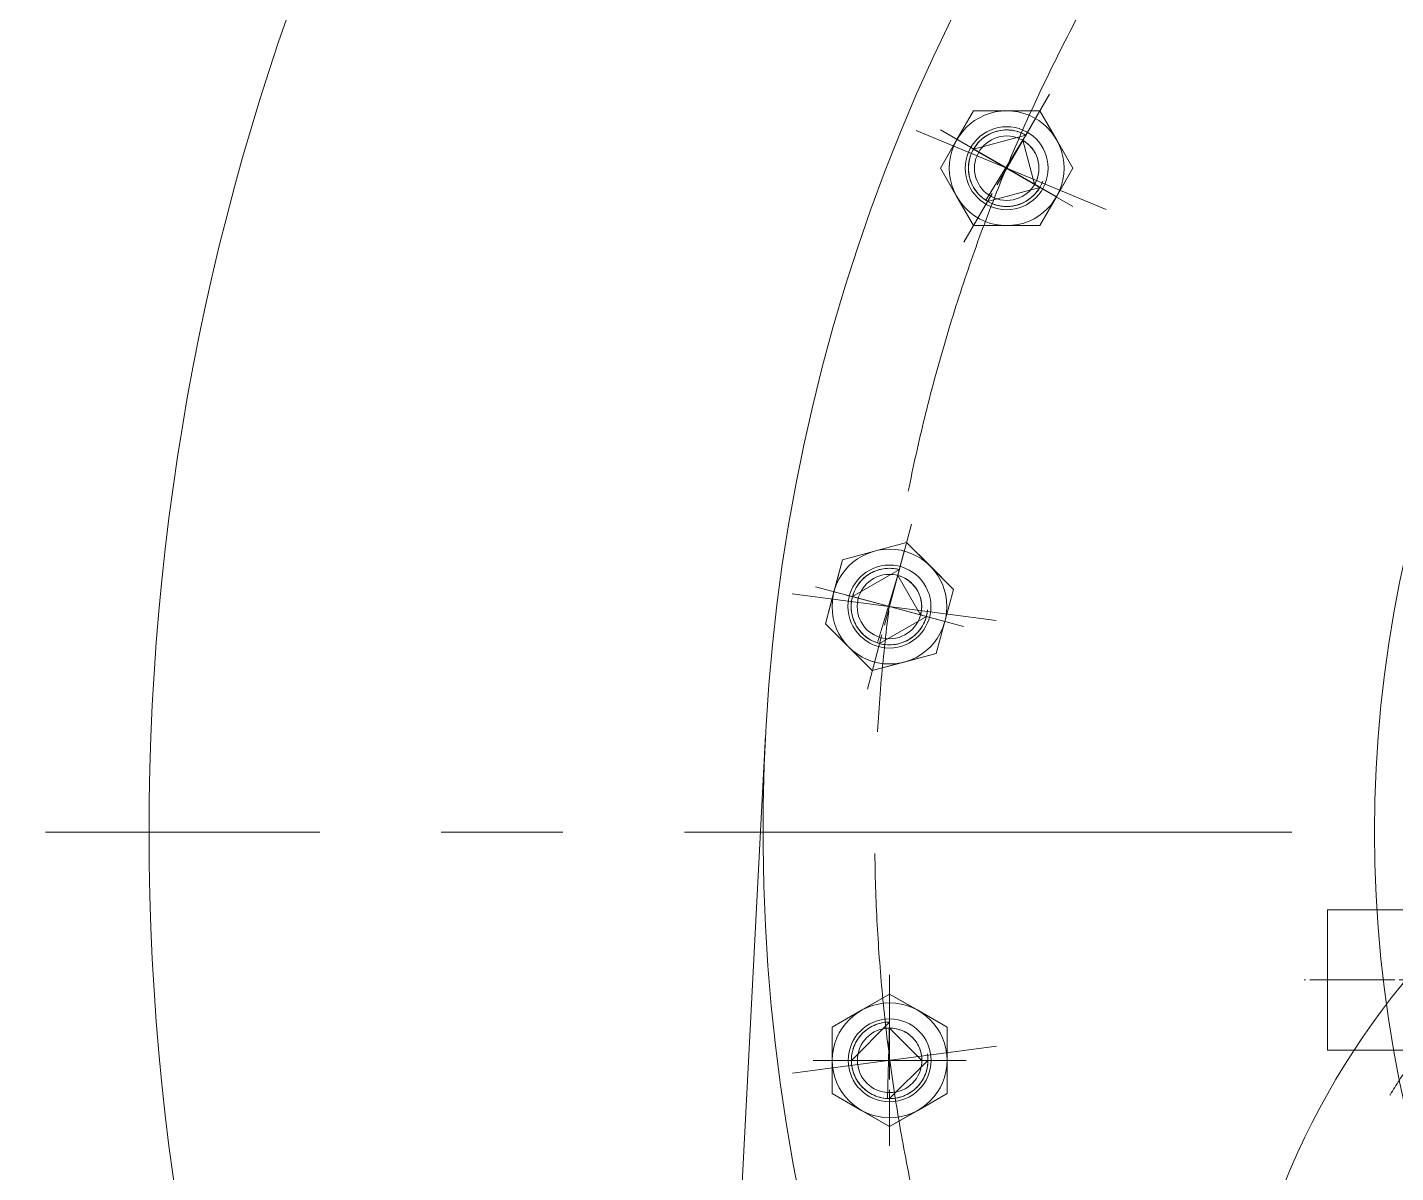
# Model space of a CAD drawing. Header units: millimetres. Extents: x 2 to 671028, y -1 to 511258.
# Drawn here: x 92918 to 98366, y 93303 to 97864 of the extents above; entities that cross this region are included whole.
import ezdxf

# ---------------------------------------------------------------- set-up
doc = ezdxf.new("R2010")
doc.units = ezdxf.units.MM
doc.header["$LTSCALE"] = 25.4
doc.linetypes.add('CENTER', pattern=[50.8, 31.75, -6.35, 6.35, -6.35])
doc.linetypes.add('点画线', pattern=[18, 12, -2, 2, -2])
for name, color, linetype, lineweight in [('CAXA1', 5, 'CENTER', 5), ('中心线层', 5, 'CENTER', 5), ('细实线层', 7, 'Continuous', 5)]:
    doc.layers.add(name, color=color, linetype=linetype, lineweight=lineweight)

msp = doc.modelspace()

# ---------------------------------------------------------------- linework, layer by layer
at = {"color": 7, "lineweight": 5}
for p, q in [((96685.15, 97531.81), (96553.17, 97303.21)), ((96619.16, 97417.51), (96685.15, 97531.81)), ((96685.15, 97531.81), (96685.15, 97531.81)), ((96685.15, 97531.81), (96817.14, 97531.81)), ((96949.12, 97531.81), (96685.15, 97531.81)), ((96817.14, 97531.81), (96817.14, 97531.81)), ((96817.14, 97531.81), (96949.12, 97531.81)), ((96949.12, 97531.81), (96949.12, 97531.81)), ((96949.12, 97531.81), (97015.11, 97417.51)), ((97081.1, 97303.21), (96949.12, 97531.81)), ((96553.17, 97303.21), (96619.16, 97417.51)), ((96685.15, 97379.41), (96893.34, 97435.2)), ((96715.16, 97416.47), (96709.37, 97410.98)), ((96721.23, 97421.65), (96715.16, 97416.47)), ((96727.56, 97426.51), (96721.23, 97421.65)), ((96734.13, 97431.03), (96727.56, 97426.51)), ((96740.94, 97435.2), (96734.13, 97431.03)), ((96734.13, 97175.4), (96893.34, 97435.2)), ((96747.95, 97439), (96740.94, 97435.2)), ((96755.15, 97442.44), (96747.95, 97439)), ((96762.52, 97445.49), (96755.15, 97442.44)), ((96770.04, 97448.15), (96762.52, 97445.49)), ((96777.69, 97450.42), (96770.04, 97448.15)), ((96785.45, 97452.28), (96777.69, 97450.42)), ((96793.3, 97453.74), (96785.45, 97452.28)), ((96801.21, 97454.78), (96793.3, 97453.74)), ((96809.16, 97455.4), (96801.21, 97454.78)), ((96817.14, 97455.61), (96809.16, 97455.4)), ((96825.11, 97455.4), (96817.14, 97455.61)), ((96833.07, 97454.78), (96825.11, 97455.4)), ((96840.98, 97453.74), (96833.07, 97454.78)), ((96848.82, 97452.28), (96840.98, 97453.74)), ((96856.58, 97450.42), (96848.82, 97452.28)), ((96864.23, 97448.15), (96856.58, 97450.42)), ((96871.75, 97445.49), (96864.23, 97448.15)), ((96879.12, 97442.44), (96871.75, 97445.49)), ((96886.32, 97439), (96879.12, 97442.44)), ((96893.34, 97435.2), (96881.31, 97414.36)), ((96881.31, 97414.36), (96928.28, 97239.04)), ((96887.04, 97410.85), (96881.31, 97414.36)), ((96881.31, 97414.36), (96928.28, 97239.04)), ((96893.34, 97435.2), (96886.32, 97439)), ((97015.11, 97417.51), (97015.11, 97417.51)), ((97015.11, 97417.51), (97081.1, 97303.21)), ((96677.91, 97365.2), (96674.86, 97357.83)), ((96681.35, 97372.4), (96677.91, 97365.2)), ((96685.15, 97379.41), (96681.35, 97372.4)), ((96689.32, 97386.22), (96685.15, 97379.41)), ((96949.12, 97227.01), (96685.15, 97379.41)), ((96693.84, 97392.79), (96689.32, 97386.22)), ((96698.7, 97399.12), (96693.84, 97392.79)), ((96703.88, 97405.19), (96698.7, 97399.12)), ((96709.37, 97410.98), (96703.88, 97405.19)), ((96892.57, 97407.04), (96887.04, 97410.85)), ((96897.9, 97402.95), (96892.57, 97407.04)), ((96903.01, 97398.59), (96897.9, 97402.95)), ((96907.89, 97393.96), (96903.01, 97398.59)), ((96912.51, 97389.09), (96907.89, 97393.96)), ((96916.88, 97383.98), (96912.51, 97389.09)), ((96920.97, 97378.65), (96916.88, 97383.98)), ((96924.77, 97373.11), (96920.97, 97378.65)), ((96928.28, 97367.38), (96924.77, 97373.11)), ((96931.49, 97361.48), (96928.28, 97367.38)), ((96934.38, 97355.41), (96931.49, 97361.48)), ((96664.94, 97311.19), (96664.74, 97303.21)), ((96665.57, 97319.14), (96664.94, 97311.19)), ((96666.61, 97327.05), (96665.57, 97319.14)), ((96668.07, 97334.9), (96666.61, 97327.05)), ((96669.93, 97342.66), (96668.07, 97334.9)), ((96672.19, 97350.31), (96669.93, 97342.66)), ((96674.86, 97357.83), (96672.19, 97350.31)), ((96936.95, 97349.21), (96934.38, 97355.41)), ((96939.2, 97342.87), (96936.95, 97349.21)), ((96941.1, 97336.43), (96939.2, 97342.87)), ((96942.67, 97329.9), (96941.1, 97336.43)), ((96943.9, 97323.29), (96942.67, 97329.9)), ((96944.77, 97316.63), (96943.9, 97323.29)), ((96945.3, 97309.93), (96944.77, 97316.63)), ((96945.48, 97303.21), (96945.3, 97309.93)), ((96619.16, 97188.91), (96553.17, 97303.21)), ((96553.17, 97303.21), (96553.17, 97303.21)), ((96553.17, 97303.21), (96685.15, 97074.61)), ((96664.74, 97303.21), (96664.94, 97295.24)), ((96664.94, 97295.24), (96665.57, 97287.28)), ((96665.57, 97287.28), (96666.61, 97279.37)), ((96666.61, 97279.37), (96668.07, 97271.53)), ((96668.07, 97271.53), (96669.93, 97263.77)), ((96669.93, 97263.77), (96672.19, 97256.12)), ((96672.19, 97256.12), (96674.86, 97248.6)), ((96931.49, 97244.95), (96934.38, 97251.01)), ((96934.38, 97251.01), (96936.95, 97257.22)), ((96936.95, 97257.22), (96939.2, 97263.55)), ((96939.2, 97263.55), (96941.1, 97270)), ((96941.1, 97270), (96942.67, 97276.53)), ((96942.67, 97276.53), (96943.9, 97283.14)), ((96943.9, 97283.14), (96944.77, 97289.8)), ((96944.77, 97289.8), (96945.3, 97296.5)), ((96945.3, 97296.5), (96945.48, 97303.21)), ((96949.12, 97074.61), (97081.1, 97303.21)), ((97081.1, 97303.21), (97015.11, 97188.91)), ((97081.1, 97303.21), (97081.1, 97303.21)), ((96674.86, 97248.6), (96677.91, 97241.23)), ((96677.91, 97241.23), (96681.35, 97234.02)), ((96681.35, 97234.02), (96685.15, 97227.01)), ((96685.15, 97227.01), (96689.32, 97220.21)), ((96689.32, 97220.21), (96693.84, 97213.63)), ((96693.84, 97213.63), (96698.7, 97207.3)), ((96698.7, 97207.3), (96703.88, 97201.24)), ((96703.88, 97201.24), (96709.37, 97195.45)), ((96709.37, 97195.45), (96715.16, 97189.96)), ((96949.12, 97227.01), (96740.94, 97171.23)), ((96919.11, 97189.96), (96924.9, 97195.45)), ((96924.9, 97195.45), (96930.39, 97201.24)), ((96928.28, 97239.04), (96931.49, 97244.95)), ((96928.28, 97239.04), (96949.12, 97227.01)), ((96930.39, 97201.24), (96935.57, 97207.3)), ((96935.57, 97207.3), (96940.43, 97213.63)), ((96940.43, 97213.63), (96944.95, 97220.21)), ((96944.95, 97220.21), (96949.12, 97227.01)), ((96685.15, 97074.61), (96619.16, 97188.91)), ((96619.16, 97188.91), (96619.16, 97188.91)), ((96715.16, 97189.96), (96721.23, 97184.78)), ((96721.23, 97184.78), (96727.56, 97179.92)), ((96727.56, 97179.92), (96734.13, 97175.4)), ((96740.94, 97171.23), (96747.95, 97167.42)), ((96747.95, 97167.42), (96755.15, 97163.99)), ((96755.15, 97163.99), (96762.52, 97160.94)), ((96762.52, 97160.94), (96770.04, 97158.27)), ((96770.04, 97158.27), (96777.69, 97156.01)), ((96777.69, 97156.01), (96785.45, 97154.14)), ((96785.45, 97154.14), (96793.3, 97152.69)), ((96793.3, 97152.69), (96801.21, 97151.65)), ((96801.21, 97151.65), (96809.16, 97151.02)), ((96809.16, 97151.02), (96817.14, 97150.81)), ((96817.14, 97150.81), (96825.11, 97151.02)), ((96825.11, 97151.02), (96833.07, 97151.65)), ((96833.07, 97151.65), (96840.98, 97152.69)), ((96840.98, 97152.69), (96848.82, 97154.14)), ((96848.82, 97154.14), (96856.58, 97156.01)), ((96856.58, 97156.01), (96864.23, 97158.27)), ((96864.23, 97158.27), (96871.75, 97160.94)), ((96871.75, 97160.94), (96879.12, 97163.99)), ((96879.12, 97163.99), (96886.32, 97167.42)), ((96886.32, 97167.42), (96893.34, 97171.23)), ((96893.34, 97171.23), (96900.14, 97175.4)), ((96900.14, 97175.4), (96906.71, 97179.92)), ((96906.71, 97179.92), (96913.04, 97184.78)), ((96913.04, 97184.78), (96919.11, 97189.96)), ((97015.11, 97188.91), (96949.12, 97074.61)), ((97015.11, 97188.91), (97015.11, 97188.91)), ((96817.14, 97074.61), (96685.15, 97074.61)), ((96685.15, 97074.61), (96685.15, 97074.61)), ((96685.15, 97074.61), (96949.12, 97074.61)), ((96949.12, 97074.61), (96817.14, 97074.61)), ((96817.14, 97074.61), (96817.14, 97074.61)), ((96949.12, 97074.61), (96949.12, 97074.61)), ((96418.56, 95812.56), (96163.59, 95744.24)), ((96291.08, 95778.4), (96418.56, 95812.56)), ((96418.56, 95812.56), (96418.56, 95812.56)), ((96418.56, 95812.56), (96511.89, 95719.24)), ((96605.21, 95625.91), (96418.56, 95812.56)), ((96163.59, 95744.24), (96095.27, 95489.27)), ((96129.43, 95616.76), (96163.59, 95744.24)), ((96163.59, 95744.24), (96291.08, 95778.4)), ((96163.59, 95744.24), (96163.59, 95744.24)), ((96291.08, 95778.4), (96291.08, 95778.4)), ((96203.04, 95597.04), (96389.69, 95704.8)), ((96248.27, 95670.85), (96242.48, 95665.35)), ((96254.33, 95676.03), (96248.27, 95670.85)), ((96260.66, 95680.89), (96254.33, 95676.03)), ((96267.24, 95685.4), (96260.66, 95680.89)), ((96274.04, 95689.57), (96267.24, 95685.4)), ((96281.05, 95693.38), (96274.04, 95689.57)), ((96288.26, 95696.82), (96281.05, 95693.38)), ((96295.63, 95699.87), (96288.26, 95696.82)), ((96303.15, 95702.53), (96295.63, 95699.87)), ((96310.8, 95704.8), (96303.15, 95702.53)), ((96303.15, 95412.65), (96389.69, 95704.8)), ((96318.56, 95706.66), (96310.8, 95704.8)), ((96326.4, 95708.11), (96318.56, 95706.66)), ((96334.31, 95709.16), (96326.4, 95708.11)), ((96342.27, 95709.78), (96334.31, 95709.16)), ((96350.24, 95709.99), (96342.27, 95709.78)), ((96358.22, 95709.78), (96350.24, 95709.99)), ((96366.17, 95709.16), (96358.22, 95709.78)), ((96374.08, 95708.11), (96366.17, 95709.16)), ((96381.93, 95706.66), (96374.08, 95708.11)), ((96389.69, 95704.8), (96381.93, 95706.66)), ((96389.69, 95704.8), (96383.46, 95681.56)), ((96383.46, 95681.56), (96474.21, 95524.37)), ((96389.9, 95679.65), (96383.46, 95681.56)), ((96383.46, 95681.56), (96474.21, 95524.37)), ((96396.24, 95677.41), (96389.9, 95679.65)), ((96402.44, 95674.84), (96396.24, 95677.41)), ((96408.51, 95671.94), (96402.44, 95674.84)), ((96414.41, 95668.74), (96408.51, 95671.94)), ((96511.89, 95719.24), (96511.89, 95719.24)), ((96511.89, 95719.24), (96605.21, 95625.91)), ((96095.27, 95489.27), (96129.43, 95616.76)), ((96211.02, 95619.58), (96207.96, 95612.21)), ((96214.45, 95626.78), (96211.02, 95619.58)), ((96218.26, 95633.79), (96214.45, 95626.78)), ((96222.43, 95640.59), (96218.26, 95633.79)), ((96226.95, 95647.17), (96222.43, 95640.59)), ((96231.81, 95653.5), (96226.95, 95647.17)), ((96236.99, 95659.57), (96231.81, 95653.5)), ((96242.48, 95665.35), (96236.99, 95659.57)), ((96420.14, 95665.23), (96414.41, 95668.74)), ((96425.68, 95661.42), (96420.14, 95665.23)), ((96431.01, 95657.33), (96425.68, 95661.42)), ((96436.12, 95652.97), (96431.01, 95657.33)), ((96440.99, 95648.34), (96436.12, 95652.97)), ((96445.62, 95643.47), (96440.99, 95648.34)), ((96449.98, 95638.36), (96445.62, 95643.47)), ((96454.07, 95633.03), (96449.98, 95638.36)), ((96457.88, 95627.49), (96454.07, 95633.03)), ((96461.39, 95621.76), (96457.88, 95627.49)), ((96464.59, 95615.86), (96461.39, 95621.76)), ((96467.49, 95609.79), (96464.59, 95615.86)), ((96536.89, 95370.94), (96605.21, 95625.91)), ((96605.21, 95625.91), (96571.05, 95498.43)), ((96605.21, 95625.91), (96605.21, 95625.91)), ((96198.05, 95565.57), (96197.84, 95557.59)), ((96198.68, 95573.52), (96198.05, 95565.57)), ((96199.72, 95581.43), (96198.68, 95573.52)), ((96201.17, 95589.28), (96199.72, 95581.43)), ((96203.04, 95597.04), (96201.17, 95589.28)), ((96205.3, 95604.69), (96203.04, 95597.04)), ((96497.45, 95518.15), (96203.04, 95597.04)), ((96207.96, 95612.21), (96205.3, 95604.69)), ((96470.06, 95603.58), (96467.49, 95609.79)), ((96472.3, 95597.25), (96470.06, 95603.58)), ((96474.21, 95590.81), (96472.3, 95597.25)), ((96475.78, 95584.27), (96474.21, 95590.81)), ((96477, 95577.67), (96475.78, 95584.27)), ((96477.88, 95571.01), (96477, 95577.67)), ((96478.41, 95564.31), (96477.88, 95571.01)), ((96478.58, 95557.59), (96478.41, 95564.31)), ((96197.84, 95557.59), (96198.05, 95549.62)), ((96198.05, 95549.62), (96198.68, 95541.66)), ((96198.68, 95541.66), (96199.72, 95533.75)), ((96199.72, 95533.75), (96201.17, 95525.91)), ((96201.17, 95525.91), (96203.04, 95518.15)), ((96203.04, 95518.15), (96205.3, 95510.5)), ((96205.3, 95510.5), (96207.96, 95502.98)), ((96497.45, 95518.15), (96310.8, 95410.38)), ((96474.21, 95524.37), (96475.78, 95530.91)), ((96474.21, 95524.37), (96497.45, 95518.15)), ((96475.78, 95530.91), (96477, 95537.51)), ((96477, 95537.51), (96477.88, 95544.18)), ((96477.88, 95544.18), (96478.41, 95550.87)), ((96478.41, 95550.87), (96478.58, 95557.59)), ((96492.52, 95502.98), (96495.18, 95510.5)), ((96495.18, 95510.5), (96497.45, 95518.15)), ((96188.6, 95395.95), (96095.27, 95489.27)), ((96095.27, 95489.27), (96095.27, 95489.27)), ((96095.27, 95489.27), (96281.92, 95302.62)), ((96207.96, 95502.98), (96211.02, 95495.6)), ((96211.02, 95495.6), (96214.45, 95488.4)), ((96214.45, 95488.4), (96218.26, 95481.39)), ((96218.26, 95481.39), (96222.43, 95474.59)), ((96222.43, 95474.59), (96226.95, 95468.01)), ((96226.95, 95468.01), (96231.81, 95461.68)), ((96231.81, 95461.68), (96236.99, 95455.62)), ((96236.99, 95455.62), (96242.48, 95449.83)), ((96458.01, 95449.83), (96463.5, 95455.62)), ((96463.5, 95455.62), (96468.68, 95461.68)), ((96468.68, 95461.68), (96473.54, 95468.01)), ((96473.54, 95468.01), (96478.06, 95474.59)), ((96478.06, 95474.59), (96482.22, 95481.39)), ((96482.22, 95481.39), (96486.03, 95488.4)), ((96486.03, 95488.4), (96489.47, 95495.6)), ((96489.47, 95495.6), (96492.52, 95502.98)), ((96571.05, 95498.43), (96536.89, 95370.94)), ((96571.05, 95498.43), (96571.05, 95498.43)), ((96242.48, 95449.83), (96248.27, 95444.34)), ((96248.27, 95444.34), (96254.33, 95439.15)), ((96254.33, 95439.15), (96260.66, 95434.3)), ((96260.66, 95434.3), (96267.24, 95429.78)), ((96267.24, 95429.78), (96274.04, 95425.61)), ((96274.04, 95425.61), (96281.05, 95421.8)), ((96281.05, 95421.8), (96288.26, 95418.37)), ((96288.26, 95418.37), (96295.63, 95415.31)), ((96295.63, 95415.31), (96303.15, 95412.65)), ((96310.8, 95410.38), (96318.56, 95408.52)), ((96318.56, 95408.52), (96326.4, 95407.07)), ((96326.4, 95407.07), (96334.31, 95406.03)), ((96334.31, 95406.03), (96342.27, 95405.4)), ((96342.27, 95405.4), (96350.24, 95405.19)), ((96350.24, 95405.19), (96358.22, 95405.4)), ((96358.22, 95405.4), (96366.17, 95406.03)), ((96366.17, 95406.03), (96374.08, 95407.07)), ((96374.08, 95407.07), (96381.93, 95408.52)), ((96381.93, 95408.52), (96389.69, 95410.38)), ((96389.69, 95410.38), (96397.34, 95412.65)), ((96397.34, 95412.65), (96404.86, 95415.31)), ((96404.86, 95415.31), (96412.23, 95418.37)), ((96412.23, 95418.37), (96419.43, 95421.8)), ((96419.43, 95421.8), (96426.44, 95425.61)), ((96426.44, 95425.61), (96433.25, 95429.78)), ((96433.25, 95429.78), (96439.82, 95434.3)), ((96439.82, 95434.3), (96446.15, 95439.15)), ((96446.15, 95439.15), (96452.22, 95444.34)), ((96452.22, 95444.34), (96458.01, 95449.83)), ((96281.92, 95302.62), (96188.6, 95395.95)), ((96188.6, 95395.95), (96188.6, 95395.95)), ((96281.92, 95302.62), (96536.89, 95370.94)), ((96536.89, 95370.94), (96409.41, 95336.78)), ((96536.89, 95370.94), (96536.89, 95370.94)), ((96409.41, 95336.78), (96281.92, 95302.62)), ((96281.92, 95302.62), (96281.92, 95302.62)), ((96409.41, 95336.78), (96409.41, 95336.78)), ((95857.22, 95045.88), (95383.72, 86010.98)), ((98095.13, 93791.7), (98095.13, 94350.5)), ((98095.13, 94350.5), (99111.13, 94350.5)), ((96351.06, 94014.57), (96122.46, 93882.59)), ((96236.76, 93948.58), (96351.06, 94014.57)), ((96351.06, 94014.57), (96351.06, 94014.57)), ((96351.06, 94014.57), (96465.36, 93948.58)), ((96579.66, 93882.59), (96351.06, 94014.57)), ((96122.46, 93882.59), (96236.76, 93948.58)), ((96236.76, 93948.58), (96236.76, 93948.58)), ((96465.36, 93948.58), (96465.36, 93948.58)), ((96465.36, 93948.58), (96579.66, 93882.59)), ((96122.46, 93750.61), (96122.46, 93882.59)), ((96122.46, 93882.59), (96122.46, 93882.59)), ((96122.46, 93882.59), (96122.46, 93618.63)), ((96198.66, 93750.61), (96351.06, 93903.01)), ((96261.48, 93873.9), (96255.15, 93869.05)), ((96268.06, 93878.42), (96261.48, 93873.9)), ((96274.86, 93882.59), (96268.06, 93878.42)), ((96281.87, 93886.4), (96274.86, 93882.59)), ((96289.07, 93889.83), (96281.87, 93886.4)), ((96296.44, 93892.89), (96289.07, 93889.83)), ((96303.96, 93895.55), (96296.44, 93892.89)), ((96311.61, 93897.82), (96303.96, 93895.55)), ((96319.37, 93899.68), (96311.61, 93897.82)), ((96327.22, 93901.13), (96319.37, 93899.68)), ((96335.13, 93902.17), (96327.22, 93901.13)), ((96343.08, 93902.8), (96335.13, 93902.17)), ((96351.06, 93903.01), (96343.08, 93902.8)), ((96343.08, 93598.42), (96351.06, 93903.01)), ((96351.06, 93903.01), (96351.06, 93878.95)), ((96351.06, 93878.95), (96479.4, 93750.61)), ((96357.78, 93878.77), (96351.06, 93878.95)), ((96351.06, 93878.95), (96479.4, 93750.61)), ((96364.47, 93878.25), (96357.78, 93878.77)), ((96371.14, 93877.37), (96364.47, 93878.25)), ((96377.74, 93876.15), (96371.14, 93877.37)), ((96384.28, 93874.58), (96377.74, 93876.15)), ((96390.72, 93872.67), (96384.28, 93874.58)), ((96397.05, 93870.43), (96390.72, 93872.67)), ((96579.66, 93882.59), (96579.66, 93882.59)), ((96579.66, 93882.59), (96579.66, 93750.61)), ((96579.66, 93618.63), (96579.66, 93882.59)), ((96215.27, 93819.8), (96211.83, 93812.6)), ((96219.08, 93826.81), (96215.27, 93819.8)), ((96223.24, 93833.61), (96219.08, 93826.81)), ((96227.76, 93840.19), (96223.24, 93833.61)), ((96232.62, 93846.52), (96227.76, 93840.19)), ((96237.8, 93852.58), (96232.62, 93846.52)), ((96243.3, 93858.37), (96237.8, 93852.58)), ((96249.08, 93863.86), (96243.3, 93858.37)), ((96255.15, 93869.05), (96249.08, 93863.86)), ((96403.26, 93867.85), (96397.05, 93870.43)), ((96409.32, 93864.96), (96403.26, 93867.85)), ((96415.23, 93861.76), (96409.32, 93864.96)), ((96420.96, 93858.24), (96415.23, 93861.76)), ((96426.49, 93854.44), (96420.96, 93858.24)), ((96431.83, 93850.35), (96426.49, 93854.44)), ((96436.93, 93845.98), (96431.83, 93850.35)), ((96441.81, 93841.36), (96436.93, 93845.98)), ((96446.43, 93836.49), (96441.81, 93841.36)), ((96450.8, 93831.38), (96446.43, 93836.49)), ((96454.89, 93826.05), (96450.8, 93831.38)), ((96458.69, 93820.51), (96454.89, 93826.05)), ((96462.2, 93814.78), (96458.69, 93820.51)), ((96199.49, 93766.54), (96198.87, 93758.58)), ((96200.53, 93774.45), (96199.49, 93766.54)), ((96201.99, 93782.29), (96200.53, 93774.45)), ((96203.85, 93790.05), (96201.99, 93782.29)), ((96206.12, 93797.7), (96203.85, 93790.05)), ((96208.78, 93805.22), (96206.12, 93797.7)), ((96211.83, 93812.6), (96208.78, 93805.22)), ((96465.41, 93808.87), (96462.2, 93814.78)), ((96468.3, 93802.81), (96465.41, 93808.87)), ((96470.87, 93796.6), (96468.3, 93802.81)), ((96473.12, 93790.27), (96470.87, 93796.6)), ((96475.03, 93783.83), (96473.12, 93790.27)), ((96476.59, 93777.29), (96475.03, 93783.83)), ((96477.82, 93770.69), (96476.59, 93777.29)), ((96478.7, 93764.02), (96477.82, 93770.69)), ((96479.22, 93757.33), (96478.7, 93764.02)), ((98095.13, 93791.7), (99111.13, 93791.7)), ((96122.46, 93618.63), (96122.46, 93750.61)), ((96198.87, 93758.58), (96198.66, 93750.61)), ((96503.46, 93750.61), (96198.66, 93750.61)), ((96198.66, 93750.61), (96198.87, 93742.63)), ((96198.87, 93742.63), (96199.49, 93734.68)), ((96199.49, 93734.68), (96200.53, 93726.77)), ((96200.53, 93726.77), (96201.99, 93718.92)), ((96201.99, 93718.92), (96203.85, 93711.16)), ((96203.85, 93711.16), (96206.12, 93703.51)), ((96503.46, 93750.61), (96351.06, 93598.21)), ((96479.4, 93750.61), (96479.22, 93757.33)), ((96479.4, 93750.61), (96503.46, 93750.61)), ((96496, 93703.51), (96498.27, 93711.16)), ((96498.27, 93711.16), (96500.13, 93718.92)), ((96500.13, 93718.92), (96501.58, 93726.77)), ((96501.58, 93726.77), (96502.62, 93734.68)), ((96502.62, 93734.68), (96503.25, 93742.63)), ((96503.25, 93742.63), (96503.46, 93750.61)), ((96579.66, 93750.61), (96579.66, 93750.61)), ((96579.66, 93750.61), (96579.66, 93618.63)), ((96206.12, 93703.51), (96208.78, 93695.99)), ((96208.78, 93695.99), (96211.83, 93688.62)), ((96211.83, 93688.62), (96215.27, 93681.42)), ((96215.27, 93681.42), (96219.08, 93674.41)), ((96219.08, 93674.41), (96223.24, 93667.61)), ((96223.24, 93667.61), (96227.76, 93661.03)), ((96227.76, 93661.03), (96232.62, 93654.7)), ((96232.62, 93654.7), (96237.8, 93648.63)), ((96464.31, 93648.63), (96469.5, 93654.7)), ((96469.5, 93654.7), (96474.35, 93661.03)), ((96474.35, 93661.03), (96478.87, 93667.61)), ((96478.87, 93667.61), (96483.04, 93674.41)), ((96483.04, 93674.41), (96486.85, 93681.42)), ((96486.85, 93681.42), (96490.28, 93688.62)), ((96490.28, 93688.62), (96493.34, 93695.99)), ((96493.34, 93695.99), (96496, 93703.51)), ((96236.76, 93552.64), (96122.46, 93618.63)), ((96122.46, 93618.63), (96122.46, 93618.63)), ((96122.46, 93618.63), (96351.06, 93486.64)), ((96237.8, 93648.63), (96243.3, 93642.85)), ((96243.3, 93642.85), (96249.08, 93637.35)), ((96249.08, 93637.35), (96255.15, 93632.17)), ((96255.15, 93632.17), (96261.48, 93627.31)), ((96261.48, 93627.31), (96268.06, 93622.8)), ((96268.06, 93622.8), (96274.86, 93618.63)), ((96274.86, 93618.63), (96281.87, 93614.82)), ((96281.87, 93614.82), (96289.07, 93611.38)), ((96289.07, 93611.38), (96296.44, 93608.33)), ((96296.44, 93608.33), (96303.96, 93605.67)), ((96303.96, 93605.67), (96311.61, 93603.4)), ((96311.61, 93603.4), (96319.37, 93601.54)), ((96319.37, 93601.54), (96327.22, 93600.09)), ((96327.22, 93600.09), (96335.13, 93599.04)), ((96351.06, 93486.64), (96579.66, 93618.63)), ((96366.99, 93599.04), (96374.9, 93600.09)), ((96374.9, 93600.09), (96382.74, 93601.54)), ((96382.74, 93601.54), (96390.5, 93603.4)), ((96390.5, 93603.4), (96398.15, 93605.67)), ((96398.15, 93605.67), (96405.67, 93608.33)), ((96405.67, 93608.33), (96413.04, 93611.38)), ((96413.04, 93611.38), (96420.25, 93614.82)), ((96420.25, 93614.82), (96427.26, 93618.63)), ((96427.26, 93618.63), (96434.06, 93622.8)), ((96434.06, 93622.8), (96440.64, 93627.31)), ((96440.64, 93627.31), (96446.97, 93632.17)), ((96446.97, 93632.17), (96453.03, 93637.35)), ((96453.03, 93637.35), (96458.82, 93642.85)), ((96458.82, 93642.85), (96464.31, 93648.63)), ((96579.66, 93618.63), (96465.36, 93552.64)), ((96579.66, 93618.63), (96579.66, 93618.63)), ((96351.06, 93486.64), (96236.76, 93552.64)), ((96236.76, 93552.64), (96236.76, 93552.64)), ((96335.13, 93599.04), (96343.08, 93598.42)), ((96351.06, 93598.21), (96359.03, 93598.42)), ((96465.36, 93552.64), (96351.06, 93486.64)), ((96359.03, 93598.42), (96366.99, 93599.04)), ((96465.36, 93552.64), (96465.36, 93552.64)), ((96351.06, 93486.64), (96351.06, 93486.64))]:
    msp.add_line(p, q, dxfattribs=at)
for centre, radius in [((103213.35, 94659.48), 9811.04), ((103213.35, 94659.48), 4931.97), ((96817.14, 97303.21), 228.6), ((96817.14, 97303.21), 165.1), ((96817.14, 97303.21), 128.34), ((96350.24, 95557.59), 228.6), ((96350.24, 95557.59), 165.1), ((96350.24, 95557.59), 128.34), ((96351.06, 93750.61), 228.6), ((96351.06, 93750.61), 165.1), ((96351.06, 93750.61), 128.34)]:
    msp.add_circle(centre, radius, dxfattribs=at)
for centre, radius, start, end in [((103219.97, 101010.37), 14795.5, 301.355793, 238.585014), ((103206.5, 101010.37), 13868.4, 303.508424, 236.55604), ((103213.35, 94660.37), 7366, 148.668749, 31.333257), ((100805.54, 92089.86), 3111.5, 108.81915, 344.85414)]:
    msp.add_arc(centre, radius, start, end, dxfattribs=at)
msp.add_open_spline([(113756.06, 111546.46), (112864.76, 112500.68), (110828.57, 114210.56), (107205.9, 115926.71), (103206.46, 116616.51), (99134.75, 116199.62), (95271.92, 114747.14), (91886.62, 112322.04), (89225.21, 109071.49), (87483.93, 105213.15), (86756.39, 100999.07), (87250.69, 96719.95), (88797.38, 92676.33), (91368.61, 89151.74), (94783.64, 86393.33), (98824.37, 84605.58), (103217.92, 83906.81), (107669.52, 84391.84), (111873.72, 86012.49), (115532.96, 88690.99), (118399.43, 92241.38), (120258.47, 96440.21), (120722.94, 99481.24), (120765.24, 101003.64)], degree=3, knots=[0, 0, 0, 0, 6187.6660257, 12450.3554582, 18783.7763803, 25175.5539804, 31622.0656792, 38124.7135948, 44683.2378582, 51298.5509218, 57973.8707278, 64697.0192939, 71462.7486572, 78273.5017955, 85129.2788968, 92030.0801453, 98977.2858434, 105969.7011519, 113006.6229991, 120087.9511857, 127214.4959448, 134386.4928487, 141603.6632662, 141603.6632662, 141603.6632662, 141603.6632662], dxfattribs=at)
at = {"layer": 'CAXA1', "linetype": 'CENTER', "lineweight": 5, "ltscale": 3}
for p, q in [((97213.28, 97139.13), (96456.11, 97452.76)), ((96775.35, 95501.62), (95962.81, 95608.6)), ((113436.85, 94659.48), (92989.85, 94659.48)), ((96776.17, 93806.58), (95963.63, 93699.6))]:
    msp.add_line(p, q, dxfattribs=at)
for centre, radius in [((103219.97, 101010.37), 14351), ((103219.97, 101010.37), 13716), ((100800.23, 92103.67), 2882.9)]:
    msp.add_circle(centre, radius, dxfattribs=at)
msp.add_arc((103213.35, 94660.37), 6921.5, 148.669255, 31.33338, dxfattribs=at)
at = {"layer": '中心线层', "color": 7, "linetype": '点画线', "lineweight": 5}
for p, q in [((96987.22, 97597.8), (96647.05, 97008.62)), ((96931.44, 97501.19), (96702.84, 97105.24)), ((96553.17, 97455.61), (97081.1, 97150.81)), ((97015.11, 97188.91), (96619.16, 97417.51)), ((96438.28, 95886.16), (96262.2, 95229.02)), ((96409.41, 95778.4), (96291.08, 95336.78)), ((96055.83, 95636.48), (96644.66, 95478.7)), ((96571.05, 95498.43), (96129.43, 95616.76)), ((96351.06, 94090.77), (96351.06, 93410.44)), ((101562.69, 94071.06), (98001.53, 94071.06)), ((98024.23, 94071.1), (100572.65, 94071.1)), ((96351.06, 93979.21), (96351.06, 93522.01)), ((96046.26, 93750.61), (96655.86, 93750.61)), ((96579.66, 93750.61), (96122.46, 93750.61))]:
    msp.add_line(p, q, dxfattribs=at)
at = {"layer": '细实线层', "color": 7, "lineweight": 5}
for centre, start, end in [((96817.14, 97303.21), 60, 340), ((96350.24, 95557.59), 75, 355), ((96351.06, 93750.61), 90, 10)]:
    msp.add_arc(centre, 152.4, start, end, dxfattribs=at)

doc.saveas('drawing.dxf')
